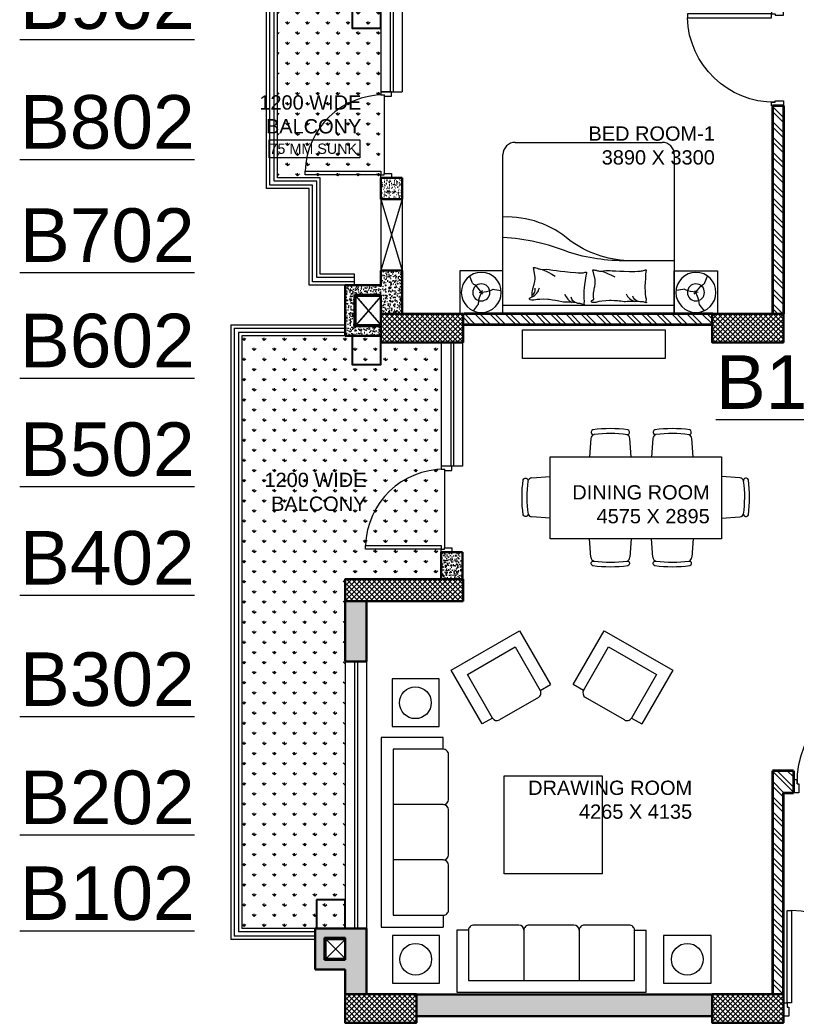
# Model space of a CAD drawing. Header units: millimetres. Extents: x 2919505 to 2966223, y -2460693 to -2283121.
# Drawn here: x 2925316 to 2933469, y -2300861 to -2290406 of the extents above; entities that cross this region are included whole.
import ezdxf

# ---------------------------------------------------------------- set-up
doc = ezdxf.new("R2010")
doc.units = ezdxf.units.MM
doc.header["$LTSCALE"] = 100
doc.header["$MEASUREMENT"] = 0
doc.linetypes.add('HIDDEN', pattern=[0.375, 0.25, -0.125])
for name, color, linetype, lineweight in [('ACC BLOCK', 211, 'Continuous', 30), ('COL H', 252, 'Continuous', 5), ('door', 35, 'Continuous', 13), ('furniture', 5, 'Continuous', 18), ('MKG TEXT', 7, 'Continuous', 25), ('S-BALCONY HATCH', 34, 'Continuous', 5), ('Stairs', 2, 'Continuous', 18), ('text', 7, 'Continuous', 9), ('WALL', 1, 'Continuous', 35), ('WALL HATCH', 43, 'Continuous', 5), ('win', 150, 'Continuous', 18)]:
    doc.layers.add(name, color=color, linetype=linetype, lineweight=lineweight)
doc.layers.add('cutout', color=7, linetype='HIDDEN', lineweight=20, true_color=0x0544ff)
doc.layers.add('STR. COLUMN', color=7, linetype='Continuous', lineweight=30, true_color=0xf50000)
doc.styles.add('ARIAL', font='arial.ttf')
doc.styles.add('S7', font='romand.shx', dxfattribs={"height": 50})
doc.styles.add('Seal_Text', font='arial.ttf')
doc.styles.get("Standard").update_dxf_attribs({"font": 'sanss___.ttf'})
pattern_1 = [(315, (2939425.94, -2300861.33), (79.5495, 79.5495), []), (315, (2939425.94, -2300914.36), (79.5495, 79.5495), [])]
pattern_2 = [(50, (-1480, 147869.803), (71.7260183, -6.2752135), [7.5, -82.5]), (355, (-1480, 147869.8), (-13.8751334, 75.2192134), [6, -66]), (100.4514445, (-1474.02, 147869.28), (57.8508847, 68.9439991), [6.3740192, -70.1142112]), (46.1842, (-1480, 147889.8), (106.724133, -16.551928), [11.25, -123.75]), (96.6356355, (-1471.11, 147888.42), (93.4661946, 97.41186), [9.5610342, -105.171376]), (351.184164, (-1480, 147889.8), (93.4661945, 97.41186), [9, -99]), (21, (-1470, 147884.803), (59.6907052, -40.2618891), [7.5, -82.5]), (326, (-1470, 147884.8), (24.3315332, 72.5150045), [6, -66]), (71.4514447, (-1465.026, 147881.45), (84.0222377, 32.2531153), [6.374019, -70.1142112]), (37.5, (-1480, 147869.803), (1.21598553, 33.28938538), [0, -65.2, 0, -67, 0, -66.25]), (7.5, (-1480, 147869.803), (26.30695374, 39.4411712), [0, -38.2, 0, -63.7, 0, -25.25]), (327.5, (-1502.3, 147869.803), (53.38224362, -2.25548717), [0, -25, 0, -78, 0, -103.5]), (317.5, (-1512.3, 147869.803), (58.31861693, 10.01049823), [0, -32.5, 0, -51.8, 0, -73.5])]

# ---------------------------------------------------------------- blocks, each defined once
blk = doc.blocks.new('A$C4EBC2541')
at = {"layer": 'door', "linetype": 'Continuous'}
for p, q in [((33.6, 119.9), (33.6, 958.2)), ((33.6, 958.2), (74, 958.2)), ((74, 958.2), (74, 119.9)), ((74, 119.9), (33.6, 119.9))]:
    blk.add_line(p, q, dxfattribs=at)
for points in [[(48, 0), (0, 0), (0, 119.9), (33.6, 119.9), (33.6, 81.6), (48, 81.6)], [(902, 0), (949.9, 0), (949.9, 119.9), (916.3, 119.9), (916.3, 81.6), (902, 81.6)]]:
    blk.add_lwpolyline(points, close=True, dxfattribs=at)
at = {"layer": 'door', "lineweight": 9, "ltscale": 0.5}
blk.add_arc((46.7, 88.9), 869.7, 359.51318, 88.19967, dxfattribs=at)
blk = doc.blocks.new('col-1')
at = {"layer": 'COL H', "lineweight": 5, "ltscale": 0.1}
h = blk.add_hatch(dxfattribs=at)
h.set_pattern_fill('ANSI37', color=256, scale=300)
h.paths.add_polyline_path([(2928695, -2448501), (2928695, -2448801), (2929445, -2448801), (2929445, -2448501)])
at = {"layer": 'STR. COLUMN', "color": 4}
blk.add_lwpolyline([(2928695, -2448501), (2928695, -2448801), (2929445, -2448801), (2929445, -2448501)], close=True, dxfattribs=at)
blk = doc.blocks.new('col3')
at = {"layer": 'COL H', "lineweight": 5, "ltscale": 0.1}
h = blk.add_hatch(dxfattribs=at)
h.set_pattern_fill('ANSI37', color=256, scale=300)
h.paths.add_polyline_path([(2930168, -2441843), (2930168, -2442143), (2931033, -2442143), (2931033, -2441843)])
at = {"layer": 'STR. COLUMN', "color": 4}
blk.add_lwpolyline([(2930168, -2441843), (2930168, -2442143), (2931033, -2442143), (2931033, -2441843)], close=True, dxfattribs=at)
blk = doc.blocks.new('col12')
at = {"layer": 'COL H', "lineweight": 5}
h = blk.add_hatch(dxfattribs=at)
h.set_pattern_fill('ANSI37', color=256, scale=300)
h.paths.add_polyline_path([(2929934, -2444376), (2929934, -2444146), (2928695, -2444146), (2928695, -2444376)])
at = {"color": 4, "ltscale": 0.1}
blk.add_lwpolyline([(2929934, -2444376), (2929934, -2444146), (2928695, -2444146), (2928695, -2444376)], close=True, dxfattribs=at)
blk = doc.blocks.new('A$C69EA10B6')
at = {"layer": 'furniture', "extrusion": (0, 0, -1)}
for p, q in [((1671, 900), (0, 900)), ((0, 900), (0, -900)), ((1800, -771), (1800, 771)), ((0, -900), (1671, -900))]:
    blk.add_line(p, q, dxfattribs=at)
at = {"layer": 'furniture', "flags": 128}
for points in [[(245, 1117), (169, 1148), (144, 1155), (123, 1158), (113, 1159, -0.201759), (86, 1169), (32, 1213)], [(206, 1110), (271, 1161), (289, 1179), (303, 1196), (308, 1204, -0.201759), (330, 1222), (396, 1247)], [(223, 1151), (234, 1070), (240, 1045), (249, 1025), (253, 1016, -0.201759), (257, 988), (246, 918)], [(557, 900), (557, 397, 0.081096), (648, -213, -0.085459), (800, -900)], [(557, 412, 0.147224), (770, -197, -0.192024), (1016, -900)], [(223, -1151), (234, -1070), (240, -1045), (249, -1025), (253, -1016, 0.201759), (257, -988), (246, -918)], [(245, -1117), (169, -1148), (144, -1155), (123, -1158), (113, -1159, 0.201759), (86, -1169), (32, -1213)], [(206, -1110), (271, -1161), (289, -1179), (303, -1196), (308, -1204, 0.201759), (330, -1222), (396, -1247)]]:
    blk.add_lwpolyline(points, format="xyb", dxfattribs=at)
for points in [[(462, 601), (458, 603), (454, 603), (437, 600), (421, 599), (373, 596), (325, 593), (294, 592), (268, 592), (241, 593), (210, 595), (180, 599), (158, 603), (151, 604), (143, 604), (136, 602), (131, 601), (126, 602), (124, 604), (123, 607), (121, 607), (119, 607), (117, 601), (117, 601), (118, 593), (121, 585), (125, 576), (127, 565), (126, 555), (126, 539), (129, 524), (131, 493), (131, 464), (130, 435), (128, 406), (127, 389), (127, 372), (132, 337), (134, 320), (136, 304), (138, 270), (140, 237), (139, 220), (138, 180), (134, 140), (128, 109), (120, 75), (119, 54), (120, 38), (127, 29), (137, 29), (137, 29), (154, 55), (178, 53), (202, 52), (218, 53), (233, 55), (250, 58), (259, 59), (277, 63), (288, 65), (315, 68), (343, 70), (352, 70), (360, 68), (462, 43), (462, 55), (460, 66), (457, 80), (453, 94), (451, 104), (449, 114), (448, 135), (451, 155), (454, 181), (455, 207), (454, 227), (452, 248), (450, 286), (448, 329), (447, 373), (446, 429), (446, 486), (447, 516), (448, 546), (450, 556), (451, 567), (455, 576), (460, 589), (461, 595)], [(439, -23), (434, -21), (430, -22), (414, -25), (398, -28), (351, -35), (303, -42), (273, -46), (246, -49), (220, -50), (189, -50), (158, -49), (136, -47), (129, -47), (121, -47), (114, -50), (109, -51), (104, -51), (102, -49), (101, -47), (99, -46), (96, -46), (95, -53), (95, -53), (97, -61), (100, -68), (105, -77), (109, -88), (108, -98), (109, -113), (114, -129), (118, -159), (121, -188), (122, -217), (123, -246), (124, -263), (125, -280), (133, -314), (137, -331), (140, -347), (145, -380), (150, -413), (151, -430), (153, -470), (152, -511), (149, -542), (145, -576), (145, -598), (148, -613), (155, -621), (165, -620), (165, -620), (180, -594), (204, -594), (228, -592), (243, -590), (258, -587), (275, -582), (284, -580), (302, -575), (312, -572), (339, -566), (366, -562), (375, -562), (384, -562), (487, -579), (486, -566), (483, -555), (479, -542), (474, -528), (471, -519), (468, -509), (466, -488), (467, -468), (468, -442), (466, -416), (463, -396), (460, -375), (454, -337), (449, -294), (444, -251), (438, -195), (433, -139), (431, -109), (430, -79), (430, -68), (431, -58), (434, -48), (438, -35), (439, -29)]]:
    blk.add_lwpolyline(points, close=True, dxfattribs=at)
for points in [[(448, 136), (440, 161), (434, 178), (425, 199), (406, 240), (389, 276)], [(466, -487), (456, -463), (448, -447), (437, -426), (415, -387), (394, -352)]]:
    blk.add_lwpolyline(points, dxfattribs=at)
at = {"layer": 'furniture'}
for centre, radius in [((225, 1127), 210), ((225, 1127), 90), ((225, -1127), 210), ((225, -1127), 90)]:
    blk.add_circle(centre, radius, dxfattribs=at)
at = {"layer": 'furniture', "extrusion": (0, 0, -1)}
for centre, radius, start, end in [((-1671, 771), 129, 90, 180), ((-285, 543), 167, 296.9135, 338.2241), ((-268, -96), 167, 291.9135, 333.2241), ((-297, -642), 127, 22.4901, 79.2392), ((-256, -632), 72.5, 31.6255, 99.8414), ((-1671, -771), 129, 180, 270)]:
    blk.add_arc(centre, radius, start, end, dxfattribs=at)
at = {"layer": 'furniture'}
for centre, start, end in [((209, 543), 193.2087, 254.2869), ((192, -103), 198.2087, 259.2869)]:
    blk.add_arc(centre, 82, start, end, dxfattribs=at)
for points in [[(0, 900), (452, 900), (452, 1352), (0, 1352)], [(90, 900), (0, 900), (0, -900), (90, -900)], [(0, -900), (452, -900), (452, -1352), (0, -1352)]]:
    blk.add_3dface(points, dxfattribs=at)
blk = doc.blocks.new('LvlP')
at = {"style": 'S7'}
blk.add_attdef('LVL-7600', (123, 24), '', height=125, dxfattribs=at)

msp = doc.modelspace()

# ---------------------------------------------------------------- hatches: boundary and pattern name
at = {"layer": 'S-BALCONY HATCH'}
h = msp.add_hatch(dxfattribs=at)
h.set_pattern_fill('GRASS', color=256, scale=150, style=0)
h.set_pattern_definition([(90, (3813459.4, -1874141.67), (-106.066017, 106.066017), [28.125, -184.007034]), (45, (3813459.4, -1874141.67), (-106.066017, 106.066017), [28.125, -121.875]), (135, (3813459.4, -1874141.67), (-106.066017, -106.066017), [28.125, -121.875])])
edge = h.paths.add_edge_path()
edge.add_line((2928020.9, -2291181.3), (2928020.9, -2291181.3))
edge.add_line((2928020.9, -2291181.3), (2928020.9, -2292062.3))
edge.add_line((2928020.9, -2292062.3), (2929105.9, -2292062.3))
edge.add_line((2929105.9, -2292062.3), (2929105.9, -2290526.3))
edge.add_line((2929105.9, -2290526.3), (2929105.2, -2290526.3))
edge.add_line((2929105.2, -2290526.3), (2929105.9, -2290190.6))
edge.add_line((2929105.9, -2290190.6), (2928540.9, -2290191.3))
edge.add_line((2928540.9, -2290191.3), (2928540.9, -2290191.3))
edge.add_line((2928540.9, -2290191.3), (2928020.9, -2290191.3))
edge.add_line((2928020.9, -2290191.3), (2928020.9, -2291181.3))
h = msp.add_hatch(dxfattribs=at)
h.set_pattern_fill('GRASS', color=256, scale=150, style=0)
h.set_pattern_definition([(90, (36.67, 147869.8), (-106.0660171, 106.0660171), [28.125, -184.0070344]), (45, (36.67, 147869.8), (-106.066017, 106.066017), [28.125, -121.875]), (135, (36.67, 147869.8), (-106.066017, -106.066017), [28.125, -121.875])])
h.paths.add_polyline_path([(2929740.9, -2293791.3), (2929105.9, -2293791.3), (2929105.9, -2293721.3), (2928734.7, -2293721.3), (2928731.4, -2293721.3), (2927646.4, -2293721.3), (2927646.4, -2294170.3), (2927646.4, -2299941.3), (2928416.4, -2299941.3), (2928416.4, -2299941.3), (2928731.4, -2299941.3), (2928731.4, -2296276.3), (2929740.9, -2296276.3), (2929740.9, -2294825.3)])
at = {"layer": 'WALL HATCH'}
h = msp.add_hatch(dxfattribs=at)
h.set_pattern_fill('ANSI32', color=256, scale=300, angle=-90, style=0)
h.set_pattern_definition(pattern_1)
h.paths.add_polyline_path([(2933335.9, -2291306.5), (2933220.9, -2291306.5), (2933220.9, -2293491.3), (2933335.9, -2293491.3)])
h = msp.add_hatch(dxfattribs=at)
h.set_pattern_fill('AR-CONC', color=8, scale=10, style=0)
h.set_pattern_definition(pattern_2)
h.paths.add_polyline_path([(2929330.9, -2292062.3), (2929330.9, -2292287.3), (2929105.9, -2292287.3), (2929105.9, -2292062.3)])
h = msp.add_hatch(dxfattribs=at)
h.set_pattern_fill('AR-CONC', color=8, scale=10, style=0)
h.set_pattern_definition(pattern_2)
h.paths.add_polyline_path([(2929105.9, -2293037.1), (2929330.9, -2293037.1), (2929330.9, -2293491.3), (2929105.9, -2293491.3), (2929105.9, -2293291.3), (2928831.4, -2293291.3), (2928831.4, -2293621.3), (2929105.9, -2293621.3), (2929105.9, -2293721.3), (2928731.4, -2293721.3), (2928731.4, -2293191.3), (2929105.9, -2293191.3)])
h = msp.add_hatch(dxfattribs=at)
h.set_pattern_fill('ANSI32', color=256, scale=300, angle=-90, style=0)
h.set_pattern_definition(pattern_1)
h.paths.add_polyline_path([(2932585.9, -2293606.3), (2932585.9, -2293491.3), (2932030.6, -2293491.3), (2932030.6, -2293491.5), (2931680.6, -2293491.5), (2930287.8, -2293491.4), (2930287.8, -2293491.5), (2929970.9, -2293491.5), (2929970.9, -2293606.3)])
h = msp.add_hatch(dxfattribs=at)
h.set_pattern_fill('AR-CONC', color=8, scale=10, style=0)
h.set_pattern_definition(pattern_2)
h.paths.add_polyline_path([(2929965.9, -2293791.3), (2929965.9, -2293791.3), (2929740.9, -2293791.3), (2929740.9, -2293791.3)])
h.paths.add_polyline_path([(2928956.4, -2297141.3), (2928956.4, -2296506.3), (2928731.4, -2296506.3), (2928731.4, -2297141.3)])
h.paths.add_polyline_path([(2929740.9, -2296276.3), (2929855.9, -2296276.3), (2929855.9, -2296276.3)])
h.paths.add_polyline_path([(2928731.4, -2300056.3), (2928731.4, -2300256.7), (2928531.4, -2300256.7), (2928531.4, -2300056.3)], flags=0)
h.paths.add_polyline_path([(2928956.4, -2300631.3), (2928956.4, -2299941.3), (2928731.4, -2299941.3), (2928416.4, -2299941.3), (2928416.4, -2300371.7), (2928731.4, -2300371.7), (2928731.4, -2300631.3)])
h.paths.add_polyline_path([(2928731.4, -2300056.3), (2928731.4, -2300256.7), (2928531.4, -2300256.7), (2928531.4, -2300056.3)], flags=0)
h.paths.add_polyline_path([(2928731.4, -2300271.7), (2928516.4, -2300271.7), (2928516.4, -2300041.3), (2928731.4, -2300041.3)], flags=16)
at = {"layer": 'WALL HATCH', "ltscale": 0.1}
h = msp.add_hatch(dxfattribs=at)
h.set_pattern_fill('AR-CONC', color=8, scale=10, angle=-90, style=0)
h.set_pattern_definition([(320, (5390712.07, 639701.32), (-6.2752135, -71.7260183), [7.5, -82.5]), (265, (5390712.07, 639701.32), (75.2192134, 13.8751334), [6, -66]), (10.4514445, (5390711.55, 639695.344), (68.9439991, -57.8508847), [6.3740192, -70.1142112]), (316.1842, (5390732.07, 639701.32), (-16.551928, -106.724133), [11.25, -123.75]), (6.6356355, (5390730.69, 639692.43), (97.41186, -93.4661946), [9.5610342, -105.171376]), (261.184164, (5390732.07, 639701.32), (97.41186, -93.4661945), [9, -99]), (291, (5390727.07, 639691.32), (-40.2618891, -59.6907052), [7.5, -82.5]), (236, (5390727.07, 639691.32), (72.5150045, -24.3315332), [6, -66]), (341.4514447, (5390723.716, 639686.35), (32.2531153, -84.0222377), [6.374019, -70.1142112]), (307.5, (5390712.072, 639701.32), (33.28938538, -1.21598553), [0, -65.2, 0, -67, 0, -66.25]), (277.5, (5390712.07, 639701.32), (39.4411712, -26.30695374), [0, -38.2, 0, -63.7, 0, -25.25]), (237.5, (5390712.072, 639723.62), (-2.25548717, -53.38224362), [0, -25, 0, -78, 0, -103.5]), (227.5, (5390712.07, 639733.62), (10.01049823, -58.31861693), [0, -32.5, 0, -51.8, 0, -73.5])])
h.paths.add_polyline_path([(2929965.9, -2295991.3), (2929965.9, -2296276.3), (2929740.9, -2296276.3), (2929740.9, -2295991.3), (2929854.6, -2295991.3)])
at = {"layer": 'WALL HATCH'}
h = msp.add_hatch(dxfattribs=at)
h.set_pattern_fill('ANSI32', color=256, scale=300, angle=-90, style=0)
h.set_pattern_definition([(315, (-1480, 147869.8), (79.549513, 79.549513), []), (315, (-1480, 147816.77), (79.549513, 79.549513), [])])
h.paths.add_polyline_path([(2933440.9, -2298516.6), (2933440.9, -2298286.6), (2933220.9, -2298286.6), (2933220.9, -2300631.3), (2933335.9, -2300631.3), (2933335.9, -2298516.6)])
h = msp.add_hatch(dxfattribs=at)
h.set_pattern_fill('AR-CONC', color=8, scale=10, style=0)
h.set_pattern_definition(pattern_2)
h.paths.add_polyline_path([(2932585.9, -2300861.3), (2932585.9, -2300636.3), (2929481.4, -2300636.3), (2929481.4, -2300861.3)])

# ---------------------------------------------------------------- linework, layer by layer
at = {"layer": 'ACC BLOCK', "ltscale": 0.1}
for p, q in [((2929330.9, -2292062.3), (2929105.9, -2292062.3)), ((2929105.9, -2292062.5), (2929105.9, -2292287.3)), ((2929330.9, -2292062.3), (2929330.9, -2292287.3)), ((2929330.9, -2292287.3), (2929105.9, -2292287.3)), ((2929330.9, -2293037.1), (2929105.9, -2293037.1)), ((2929105.9, -2293037.1), (2929105.9, -2293191.3)), ((2929330.9, -2293037.1), (2929330.9, -2293491.3)), ((2928731.4, -2293191.3), (2928731.4, -2293721.3)), ((2928731.4, -2293191.3), (2929105.9, -2293191.3)), ((2928831.4, -2293291.3), (2928831.4, -2293621.3)), ((2928831.4, -2293291.3), (2929105.9, -2293291.3)), ((2929105.9, -2293291.3), (2929105.9, -2293606.3)), ((2928831.4, -2293621.3), (2929105.9, -2293621.3)), ((2928731.4, -2293721.3), (2929105.9, -2293721.3)), ((2929740.9, -2295991.3), (2929965.9, -2295991.3)), ((2929740.9, -2295991.3), (2929740.9, -2296276.3)), ((2929965.9, -2296276.3), (2929965.9, -2295991.3)), ((2928731.4, -2296506.3), (2928731.4, -2297141.3)), ((2928956.4, -2297141.3), (2928956.4, -2296506.3)), ((2928956.4, -2297141.3), (2928731.4, -2297141.3)), ((2928956.4, -2299941.3), (2928416.4, -2299941.3)), ((2928416.4, -2300371.7), (2928416.4, -2299941.3)), ((2928956.4, -2300631.3), (2928956.4, -2299941.3)), ((2928731.4, -2300041.3), (2928516.4, -2300041.3)), ((2928516.4, -2300271.7), (2928516.4, -2300041.3)), ((2928731.4, -2300271.7), (2928731.4, -2300041.3)), ((2928731.4, -2300271.7), (2928516.4, -2300271.7)), ((2928731.4, -2300371.7), (2928416.4, -2300371.7)), ((2928731.4, -2300631.3), (2928731.4, -2300371.7)), ((2932585.9, -2300636.3), (2929481.4, -2300636.3)), ((2932585.9, -2300861.3), (2929481.4, -2300861.3))]:
    msp.add_line(p, q, dxfattribs=at)
at = {"layer": 'cutout', "color": 160, "true_color": 0x0040ff}
for p, q in [((2929105.9, -2293306.3), (2928846.4, -2293606.3)), ((2928846.4, -2293306.3), (2929105.9, -2293606.3))]:
    msp.add_line(p, q, dxfattribs=at)
at = {"layer": 'cutout', "color": 160, "linetype": 'Continuous', "lineweight": 9, "ltscale": 0.1, "true_color": 0x0040ff}
for p, q in [((2929105.9, -2293606.3), (2928846.4, -2293306.3)), ((2929105.9, -2293308.1), (2928846.4, -2293606.3)), ((2928731.4, -2300256.7), (2928531.4, -2300056.3)), ((2928731.4, -2300056.3), (2928531.4, -2300256.7))]:
    msp.add_line(p, q, dxfattribs=at)
at = {"layer": 'cutout', "color": 160, "linetype": 'Continuous', "ltscale": 0.1, "true_color": 0x0040ff}
for points in [[(2928846.4, -2293306.3), (2929105.9, -2293306.3), (2929105.9, -2293606.3), (2928846.4, -2293606.3)], [(2928531.4, -2300056.3), (2928731.4, -2300056.3), (2928731.4, -2300256.7), (2928531.4, -2300256.7)]]:
    msp.add_lwpolyline(points, close=True, dxfattribs=at)
at = {"layer": 'door'}
for p, q in [((2929142.3, -2291207.8), (2929142.3, -2292016.9)), ((2929777.3, -2295136.8), (2929777.3, -2295945.9))]:
    msp.add_line(p, q, dxfattribs=at)
at = {"layer": 'furniture'}
for p, q in [((2931312.6, -2294798.7), (2931299.3, -2294991.2)), ((2931736.1, -2294991.2), (2931723.6, -2294798.6)), ((2931963.2, -2294798.7), (2931949.9, -2294991.2)), ((2932386.7, -2294991.2), (2932374.2, -2294798.6)), ((2930692.7, -2295212.1, 0), (2930885.1, -2295198.8, 0)), ((2932877.6, -2295212.1), (2932685.1, -2295198.8)), ((2930885.1, -2295635.6, 0), (2930692.5, -2295623.1, 0)), ((2932685.1, -2295635.6), (2932877.8, -2295623.1)), ((2931312.6, -2296046.2), (2931299.3, -2295853.7)), ((2931736.1, -2295853.7), (2931723.6, -2296046.4)), ((2931963.2, -2296046.2), (2931949.9, -2295853.7)), ((2932386.7, -2295853.7), (2932374.2, -2296046.4)), ((2929845.9, -2297231.4), (2930564.4, -2296816.5)), ((2930564.4, -2296816.5), (2930890, -2297380.4)), ((2931128.4, -2297380.4), (2931454, -2296816.5)), ((2931454, -2296816.5), (2932172.6, -2297231.4)), ((2930015.7, -2297276.7), (2930518.7, -2296986.3)), ((2930518.7, -2296986.3), (2930782.2, -2297442.7)), ((2931236.2, -2297442.7), (2931499.7, -2296986.3)), ((2931236.2, -2297442.7), (2931499.7, -2296986.3)), ((2931499.7, -2296986.3), (2932002.7, -2297276.7)), ((2930171.4, -2297795.3), (2929845.9, -2297231.4)), ((2932172.6, -2297231.4), (2931847, -2297795.3)), ((2930279.2, -2297733.1), (2930015.7, -2297276.7)), ((2930279.2, -2297733.1), (2930015.7, -2297276.7)), ((2932002.7, -2297276.7), (2931739.2, -2297733.1)), ((2930782.2, -2297442.7), (2930890, -2297380.4)), ((2931236.2, -2297442.7), (2931128.4, -2297380.4)), ((2930762.3, -2297517), (2930353.6, -2297753)), ((2931664.8, -2297753), (2931256.2, -2297517)), ((2930279.2, -2297733.1), (2930171.4, -2297795.3)), ((2931739.2, -2297733.1), (2931847, -2297795.3)), ((2929112.4, -2297936.5), (2929112.4, -2299927.8)), ((2929763.5, -2297936.5), (2929112.4, -2297936.5)), ((2929763.5, -2298061), (2929763.5, -2297936.5)), ((2929236.5, -2298061), (2929236.5, -2299803.4)), ((2929763.5, -2298061), (2929236.5, -2298061)), ((2929818, -2298587.3), (2929818, -2298115.4)), ((2929763.5, -2298641.8), (2929236.5, -2298641.8)), ((2929818, -2299168.1), (2929818, -2298696.2)), ((2929763.5, -2299222.6), (2929236.5, -2299222.6)), ((2929818, -2299748.9), (2929818, -2299277)), ((2929236.5, -2299803.4), (2929763.5, -2299803.4)), ((2929763.5, -2299803.4), (2929763.5, -2299927.8)), ((2929112.4, -2299927.8), (2929763.5, -2299927.8)), ((2930028.5, -2299960.5), (2929904.1, -2299960.5)), ((2929904.1, -2299960.5), (2929904.1, -2300611.6)), ((2930028.5, -2299960.5), (2930028.5, -2300487.5)), ((2930554.9, -2299906), (2930083, -2299906)), ((2930609.3, -2299960.5), (2930609.3, -2300487.5)), ((2931135.7, -2299906), (2930663.8, -2299906)), ((2931190.1, -2299960.5), (2931190.1, -2300487.5)), ((2931716.5, -2299906), (2931244.6, -2299906)), ((2931770.9, -2300487.5), (2931770.9, -2299960.5)), ((2931770.9, -2299960.5), (2931895.4, -2299960.5)), ((2931895.4, -2300611.6), (2931895.4, -2299960.5)), ((2930028.5, -2300487.5), (2931770.9, -2300487.5)), ((2929904.1, -2300611.6), (2931895.4, -2300611.6))]:
    msp.add_line(p, q, dxfattribs=at)
msp.add_lwpolyline([(2930595, -2293959.5), (2930595, -2293659.5), (2932095, -2293659.5), (2932095, -2293959.5)], close=True, dxfattribs=at)
at = {"layer": 'furniture', "elevation": 0}
for points in [[(2931693.9, -2294759.4, 0.4316259), (2931717.6, -2294738.6), (2931717.6, -2294728.5, 0.368177), (2931700.8, -2294708.7, 0.069082), (2931334.2, -2294708.7, 0.368177), (2931317.4, -2294728.5), (2931317.4, -2294738.6, 0.4978419), (2931346.6, -2294758.6)], [(2932344.6, -2294759.4, 0.4316259), (2932368.2, -2294738.6), (2932368.2, -2294728.5, 0.368177), (2932351.4, -2294708.7, 0.069082), (2931984.8, -2294708.7, 0.368177), (2931968, -2294728.5), (2931968, -2294738.6, 0.4978419), (2931997.2, -2294758.6)], [(2930653.3, -2295593.4, -0.4316259), (2930632.5, -2295617.1), (2930622.4, -2295617.1, -0.368177), (2930602.6, -2295600.3, -0.069082), (2930602.6, -2295233.7, -0.368177), (2930622.4, -2295216.9), (2930632.5, -2295216.9, -0.4978419), (2930652.6, -2295246)], [(2932917, -2295593.4, 0.4316259), (2932937.8, -2295617.1), (2932947.9, -2295617.1, 0.368177), (2932967.6, -2295600.3, 0.069082), (2932967.6, -2295233.7, 0.368177), (2932947.9, -2295216.9), (2932937.8, -2295216.9, 0.4978419), (2932917.7, -2295246)], [(2931693.9, -2296085.5, -0.4316259), (2931717.6, -2296106.3), (2931717.6, -2296116.5, -0.368177), (2931700.8, -2296136.2, -0.069082), (2931334.2, -2296136.2, -0.368177), (2931317.4, -2296116.5), (2931317.4, -2296106.3, -0.4978419), (2931346.6, -2296086.3)], [(2932344.6, -2296085.5, -0.4316259), (2932368.2, -2296106.3), (2932368.2, -2296116.5, -0.368177), (2932351.4, -2296136.2, -0.069082), (2931984.8, -2296136.2, -0.368177), (2931968, -2296116.5), (2931968, -2296106.3, -0.4978419), (2931997.2, -2296086.3)]]:
    msp.add_lwpolyline(points, format="xyb", dxfattribs=at)
at = {"layer": 'furniture', "elevation": -6.4}
msp.add_lwpolyline([(2930401.9, -2299369), (2930401.9, -2298339.1), (2931432.5, -2298339.1), (2931432.5, -2299369)], close=True, dxfattribs=at)
at = {"layer": 'furniture'}
for centre in [(2929470.7, -2297573.2), (2929474.1, -2300264.8), (2932325.3, -2300264.8)]:
    msp.add_circle(centre, 166.7, dxfattribs=at)
for centre, radius, start, end in [((2931517.5, -2296026.6, 0), 1279.4, 82.07321, 97.67788), ((2932168.1, -2296026.6, 0), 1279.4, 82.07321, 97.67788), ((2931360.9, -2294805.2, 0), 48.8, 107.12179, 172.34752), ((2931673.7, -2294805.5, 0), 50.4, 7.92471, 66.35524), ((2932011.5, -2294805.2, 0), 48.8, 107.12179, 172.34752), ((2932324.4, -2294805.5, 0), 50.4, 7.92471, 66.35524), ((2931920.5, -2295417, 0), 1279.4, 172.32212, 187.92679), ((2930699.2, -2295260.4, 0), 48.8, 97.65248, 162.87821), ((2932871.1, -2295260.4, 0), 48.8, 17.12179, 82.34752), ((2931649.8, -2295417, 0), 1279.4, 352.07321, 7.67788), ((2930699.5, -2295573.2, 0), 50.4, 203.64476, 262.07529), ((2932870.8, -2295573.2, 0), 50.4, 277.92471, 336.35524), ((2931360.9, -2296039.7, 0), 48.8, 187.65248, 252.87821), ((2931517.5, -2294818.4, 0), 1279.4, 262.32212, 277.92679), ((2931673.7, -2296039.4, 0), 50.4, 293.64476, 352.07529), ((2932011.5, -2296039.7, 0), 48.8, 187.65248, 252.87821), ((2932168.1, -2294818.4, 0), 1279.4, 262.32212, 277.92679), ((2932324.4, -2296039.4, 0), 50.4, 293.64476, 352.07529), ((2930735.1, -2297469.9), 54.4, 300.00001, 30.00288), ((2931283.4, -2297469.9), 54.4, 149.99999, 239.99999), ((2930326.4, -2297705.9), 54.4, 210.00001, 300.00001), ((2931692.1, -2297705.9), 54.4, 239.99999, 330.00286), ((2929763.5, -2298115.4), 54.4, 0.00001, 90.00288), ((2929763.5, -2298587.3), 54.4, 270.00001, 0.00001), ((2929763.5, -2298696.2), 54.4, 0.00001, 90.00001), ((2929763.5, -2299168.1), 54.4, 270.00001, 0.00001), ((2929763.5, -2299277), 54.4, 0.00001, 90.00001), ((2929763.5, -2299748.9), 54.4, 269.99714, 0.00001), ((2930083, -2299960.5), 54.4, 90.00001, 180.00288), ((2930554.9, -2299960.5), 54.4, 0.00001, 90.00001), ((2930663.8, -2299960.5), 54.4, 90.00001, 180.00001), ((2931135.7, -2299960.5), 54.4, 0.00001, 90.00001), ((2931244.6, -2299960.5), 54.4, 90.00001, 180.00001), ((2931716.5, -2299960.5), 54.4, 359.99714, 90.00001)]:
    msp.add_arc(centre, radius, start, end, dxfattribs=at)
for points in [[(2932685.1, -2295853.7, 0), (2930885.1, -2295853.7, 0), (2930885.1, -2294991.2, 0), (2932685.1, -2294991.2, 0)], [(2929720.7, -2297823.2), (2929720.7, -2297323.2), (2929225.7, -2297323.2), (2929225.7, -2297823.2)], [(2929229.1, -2300014.8), (2929229.1, -2300514.8), (2929724.1, -2300514.8), (2929724.1, -2300014.8)], [(2932075.3, -2300014.8), (2932075.3, -2300514.8), (2932575.3, -2300514.8), (2932575.3, -2300014.8)]]:
    msp.add_3dface(points, dxfattribs=at)
at = {"layer": 'MKG TEXT', "ltscale": 0.1}
for points in [[(2928805.9, -2290191.3), (2928805.9, -2290491.3), (2929105.9, -2290491.3), (2929105.9, -2290191.3)], [(2928805.9, -2293721.3), (2928805.9, -2294021.3), (2929105.9, -2294021.3), (2929105.9, -2293721.3)], [(2928431.4, -2299641.3), (2928431.4, -2299941.3), (2928731.4, -2299941.3), (2928731.4, -2299641.3)]]:
    msp.add_lwpolyline(points, close=True, dxfattribs=at)
at = {"layer": 'Stairs'}
for p, q in [((2927905.9, -2292177.3), (2927905.9, -2290076.3)), ((2927940.9, -2292142.3), (2927940.9, -2290111.3)), ((2927985.9, -2292097.3), (2927985.9, -2290156.3)), ((2928020.9, -2292062.3), (2928020.9, -2290191.3)), ((2928390.9, -2292142.3), (2927940.9, -2292142.3)), ((2928435.9, -2292097.3), (2927985.9, -2292097.3)), ((2928470.9, -2292062.3), (2928020.9, -2292062.3)), ((2928390.9, -2293156.3), (2928390.9, -2292142.3)), ((2928435.9, -2293111.3), (2928435.9, -2292097.3)), ((2928470.9, -2293076.3), (2928470.9, -2292062.3)), ((2928355.9, -2292177.3), (2927905.9, -2292177.3)), ((2928355.9, -2293191.3), (2928355.9, -2292177.3)), ((2928831.4, -2293076.3), (2928470.9, -2293076.3)), ((2928831.4, -2293156.3), (2928390.9, -2293156.3)), ((2928831.4, -2293111.3), (2928435.9, -2293111.3)), ((2928731.4, -2293191.3), (2928355.9, -2293191.3)), ((2927531.4, -2293606.3), (2927531.4, -2300056.3)), ((2927531.4, -2293606.3), (2928731.4, -2293606.3)), ((2927566.4, -2293641.3), (2927566.4, -2300021.3)), ((2927566.4, -2293641.3), (2928731.4, -2293641.3)), ((2927611.4, -2293686.3), (2927611.4, -2299976.3)), ((2928731.4, -2293686.3), (2927611.4, -2293686.3)), ((2927646.4, -2293721.3), (2927646.4, -2299941.3)), ((2928731.4, -2293721.3), (2927646.4, -2293721.3)), ((2928416.4, -2299976.3), (2927611.4, -2299976.3)), ((2928416.4, -2299941.3), (2927646.4, -2299941.3)), ((2928416.4, -2300056.3), (2927531.4, -2300056.3)), ((2928416.4, -2300021.3), (2927566.4, -2300021.3))]:
    msp.add_line(p, q, dxfattribs=at)
at = {"layer": 'Stairs', "ltscale": 0.1}
msp.add_line((2928831.4, -2293191.3), (2928831.4, -2293076.3), dxfattribs=at)
at = {"layer": 'text', "lineweight": 9}
msp.add_lwpolyline([(2927934.9, -2291664), (2928885.7, -2291664), (2928885.7, -2291852.7), (2927934.9, -2291852.7)], close=True, dxfattribs=at)
at = {"layer": 'WALL'}
for p, q in [((2933220.9, -2291306.5), (2933220.9, -2293491.3)), ((2933335.9, -2291306.5), (2933220.9, -2291306.5)), ((2933335.9, -2291306.5), (2933335.9, -2293491.3)), ((2932594, -2293491.3), (2929979, -2293491.3)), ((2932585.9, -2293606.3), (2929970.9, -2293606.3)), ((2933440.9, -2298286.6), (2933220.9, -2298286.6)), ((2933220.9, -2298286.6), (2933220.9, -2300631.3)), ((2933440.9, -2298286.6), (2933440.9, -2298516.6)), ((2933335.9, -2300631.3), (2933335.9, -2298516.6)), ((2933335.9, -2298516.6), (2933440.9, -2298516.6))]:
    msp.add_line(p, q, dxfattribs=at)
at = {"layer": 'win'}
for p, q in [((2929105.9, -2290191.3), (2929105.9, -2291162.3)), ((2929205.9, -2290191.3), (2929205.9, -2291162.3)), ((2929235.9, -2290191.3), (2929235.9, -2291162.3)), ((2929330.9, -2290191.3), (2929330.9, -2291162.3)), ((2929105.9, -2291162.3), (2929330.9, -2291162.3)), ((2929740.9, -2293791.3), (2929740.9, -2295091.1)), ((2929840.9, -2293791.3), (2929840.9, -2295091.1)), ((2929870.9, -2293791.3), (2929870.9, -2295091.1)), ((2929965.9, -2293791.3), (2929965.9, -2295091.1)), ((2929965.9, -2295091.1), (2929740.9, -2295091.1)), ((2928731.4, -2297141.3), (2928731.4, -2299941.3)), ((2928831.4, -2297141.3), (2928831.4, -2299941.3)), ((2928861.4, -2297141.3), (2928861.4, -2299941.3)), ((2928956.4, -2297141.3), (2928956.4, -2299941.3))]:
    msp.add_line(p, q, dxfattribs=at)
at = {"layer": 'win', "linetype": 'Continuous'}
for p, q in [((2929105.9, -2292287.3), (2929105.9, -2293037.1)), ((2929105.9, -2292287.3), (2929330.9, -2293037.1)), ((2929330.9, -2292287.3), (2929105.9, -2293037.1)), ((2929330.9, -2292287.3), (2929330.9, -2293037.1))]:
    msp.add_line(p, q, dxfattribs=at)

# ---------------------------------------------------------------- block references
at = {"layer": 'door'}
for p, xscale, yscale, zscale, rotation in [((2933335.9, -2290306.3), -1.052941326812427, 1.052941310255986, 1.052941292525978, 90), ((2929219.6, -2292062.5), 0.947670386172831, 0.9476703712716698, 0.9476703553142716, 89.99999999999999), ((2929854.6, -2295991.3), 0.947670386172831, 0.9476703712716698, 0.9476703553142716, 89.99999999999999)]:
    msp.add_blockref('A$C4EBC2541', p, dxfattribs=dict(at, xscale=xscale, yscale=yscale, zscale=zscale, rotation=rotation))
at = {"layer": 'door', "yscale": 1.157980329185383, "zscale": 1.15798030968667}
for p, xscale in [((2934540.9, -2298516.6), -1.157980347393457), ((2933335.9, -2300861.3), 1.157980347393457)]:
    msp.add_blockref('A$C4EBC2541', p, dxfattribs=dict(at, xscale=xscale))
at = {"layer": 'furniture', "ltscale": 0.1, "xscale": -1, "rotation": 270}
msp.add_blockref('A$C69EA10B6', (2931289.5, -2293491.3), dxfattribs=at)
at = {"layer": 'STR. COLUMN'}
for name, p in [('col3', (-1062.1, 148351.4)), ('col-1', (3891.2, 155009.8)), ('col12', (36.7, 147869.8)), ('col-1', (36.7, 147869.8)), ('col-1', (3891.2, 147869.8))]:
    msp.add_blockref(name, p, dxfattribs=at)
at = {"layer": 'text', "lineweight": 9}
ref = msp.add_blockref('LvlP', (2927820, -2291834.7), dxfattribs=dict(at, xscale=0.9526572005124763, yscale=0.9526572005124763, zscale=0.9526572005124763))
ref.add_attrib('LVL-7600', '75 MM SUNK', (2927937, -2291812), dxfattribs={"layer": '0', "color": 7, "height": 108, "style": 'Seal_Text'})

# ---------------------------------------------------------------- texts
at = {"layer": 'text', "color": 1, "ltscale": 1000, "char_height": 496.466, "width": 15426.559, "attachment_point": 1, "style": 'ARIAL'}
for s, insert in [('{\\H1.133x;\\LB902}', (2925316.4, -2289938.2, 0)), ('{\\H1.133x;\\LB802}', (2925316.4, -2291195.5, 0)), ('{\\H1.133x;\\LB702}', (2925316.4, -2292383.6, 0)), ('{\\H1.133x;\\LB602}', (2925316.4, -2293490, 0)), ('{\\H1.133x;\\LB102}', (2932625.4, -2293925.9, 0)), ('{\\H1.133x;\\LB502}', (2925316.4, -2294630, 0)), ('{\\H1.133x;\\LB402}', (2925316.4, -2295769.9, 0)), ('{\\H1.133x;\\LB302}', (2925316.4, -2297043.9, 0)), ('{\\H1.133x;\\LB202}', (2925316.4, -2298284.4, 0)), ('{\\H1.133x;\\LB102}', (2925316.4, -2299290.3, 0))]:
    msp.add_mtext(s, dxfattribs=dict(at, insert=insert))
at = {"layer": 'text', "char_height": 150, "attachment_point": 3}
for s, insert, width in [('1200 WIDE BALCONY', (2928902.3, -2291197.6), 1146.228), ('BED ROOM-1\\P3890 X 3300', (2932615.3, -2291523.9), 1835.936)]:
    msp.add_mtext(s, dxfattribs=dict(at, insert=insert, width=width))
at = {"layer": 'text', "ltscale": 10, "char_height": 150, "attachment_point": 3}
for s, insert, width in [('1200 WIDE BALCONY', (2928956.2, -2295158.9), 1158.229), ('DINING ROOM\\P4575 X 2895', (2932561.6, -2295289.4), 1758.024), ('DRAWING ROOM\\P4265 X 4135', (2932376.8, -2298390.4), 1758.024)]:
    msp.add_mtext(s, dxfattribs=dict(at, insert=insert, width=width))

doc.saveas('drawing.dxf')
